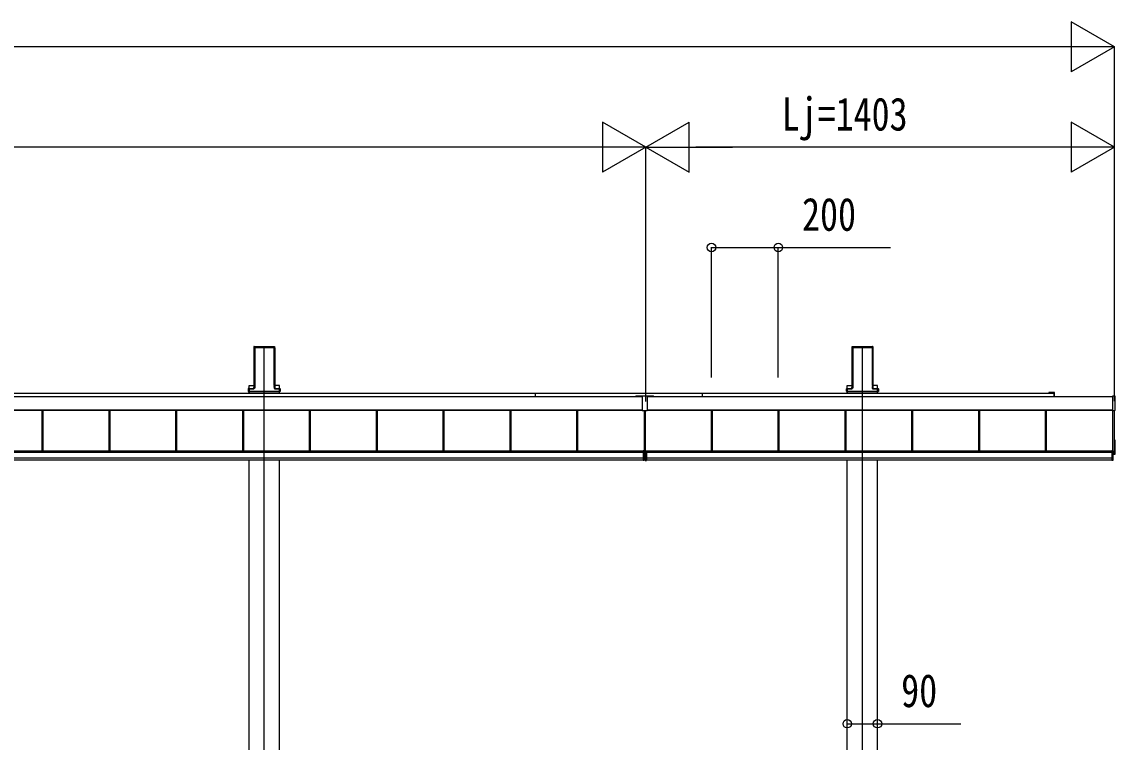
# Model space of a CAD drawing. Units: millimetres, scale not verified. Extents: x -12615 to 12615, y -8910 to 8910.
# Drawn here: x -65 to 3207, y -3859 to -1704 of the extents above; entities that cross this region are included whole.
import ezdxf
from ezdxf.enums import TextEntityAlignment as Align

# ---------------------------------------------------------------- set-up
doc = ezdxf.new("R2010")
doc.units = ezdxf.units.MM
doc.header["$LTSCALE"] = 50
for name, color, linetype in [('0-3_YKK_12', 2, 'Continuous'), ('0-4_YKK_13', 4, 'Continuous'), ('0-5_YKK_A1', 4, 'Continuous'), ('0-6_YKK_D', 6, 'Continuous')]:
    doc.layers.add(name, color=color, linetype=linetype)
doc.styles.add('ＭＳ ゴシック', font='')
doc.styles.get('ＭＳ ゴシック').set_extended_font_data('MS Gothic')

msp = doc.modelspace()

# ---------------------------------------------------------------- linework, layer by layer
at = {"layer": '0-3_YKK_12'}
for p, q in [((660.28, -5965), (660.28, -2676.41)), ((2450.28, -5965), (2450.28, -2676.41))]:
    msp.add_line(p, q, dxfattribs=at)
at = {"layer": '0-4_YKK_13'}
for p, q in [((1472.28, -2825.33), (1472.28, -2814.86)), ((1472.28, -2814.86), (1972.28, -2814.86)), ((1772.28, -2823.43), (1772.28, -2825.43)), ((1772.28, -2823.43), (1825.28, -2823.43)), ((1772.28, -2825.43), (1791.28, -2825.43)), ((1791.28, -2825.43), (1791.28, -2868.43)), ((1806.28, -2825.43), (1806.28, -2868.43)), ((1806.28, -2825.43), (1825.28, -2825.43)), ((1825.28, -2825.43), (1825.28, -2823.43)), ((1972.28, -2825.33), (1972.28, -2814.86)), ((1806.28, -2868.43), (1791.28, -2868.43))]:
    msp.add_line(p, q, dxfattribs=at)
at = {"layer": '0-5_YKK_A1'}
for p, q in [((629.03, -2681.76), (629.03, -2798.43)), ((629.39, -2675.91), (629.04, -2681.41)), ((629.83, -2676.38), (629.39, -2675.91)), ((629.89, -2675.44), (631.93, -2675.44)), ((629.89, -2675.44), (630.33, -2675.91)), ((629.9, -2792.38), (629.9, -2677.26)), ((630.4, -2676.94), (630.4, -2792.06)), ((632.24, -2675.77), (631.93, -2675.44)), ((632.24, -2675.77), (688.32, -2675.77)), ((632.78, -2678.91), (687.78, -2678.91)), ((632.78, -2800.27), (632.78, -2678.91)), ((688.32, -2675.77), (688.63, -2675.44)), ((688.63, -2675.44), (690.67, -2675.44)), ((690.15, -2792.06), (690.15, -2676.94)), ((690.23, -2675.91), (690.67, -2675.44)), ((690.65, -2677.26), (690.65, -2792.38)), ((691.16, -2675.91), (690.72, -2676.38)), ((691.16, -2675.91), (691.51, -2681.41)), ((691.53, -2681.76), (691.53, -2798.43)), ((2419.03, -2681.76), (2419.03, -2798.43)), ((2419.39, -2675.91), (2419.04, -2681.41)), ((2419.83, -2676.38), (2419.39, -2675.91)), ((2419.89, -2675.44), (2421.93, -2675.44)), ((2419.89, -2675.44), (2420.33, -2675.91)), ((2419.9, -2792.38), (2419.9, -2677.26)), ((2420.4, -2676.94), (2420.4, -2792.06)), ((2422.24, -2675.77), (2421.93, -2675.44)), ((2422.24, -2675.77), (2478.32, -2675.77)), ((2422.78, -2678.91), (2477.78, -2678.91)), ((2422.78, -2800.27), (2422.78, -2678.91)), ((2478.32, -2675.77), (2478.63, -2675.44)), ((2478.63, -2675.44), (2480.67, -2675.44)), ((2480.15, -2792.06), (2480.15, -2676.94)), ((2480.23, -2675.91), (2480.67, -2675.44)), ((2480.65, -2677.26), (2480.65, -2792.38)), ((2481.16, -2675.91), (2480.72, -2676.38)), ((2481.16, -2675.91), (2481.51, -2681.41)), ((2481.53, -2681.76), (2481.53, -2798.43)), ((612.4, -2809.68), (612.87, -2809.68)), ((612.41, -2809.18), (612.41, -2809.68)), ((612.87, -2809.18), (612.87, -2802.3)), ((614.87, -2809.18), (612.87, -2809.18)), ((612.87, -2809.18), (612.87, -2809.68)), ((614.87, -2809.68), (612.87, -2809.68)), ((612.9, -2801.34), (627.92, -2801.34)), ((614.87, -2802.39), (614.87, -2809.18)), ((628.44, -2802.39), (614.87, -2802.39)), ((614.87, -2809.18), (705.68, -2809.18)), ((614.87, -2809.18), (614.87, -2809.68)), ((614.87, -2809.68), (705.68, -2809.68)), ((615.08, -2792), (629.03, -2792)), ((615.08, -2801.34), (615.08, -2792)), ((615.08, -2815.36), (615.08, -2809.68)), ((615.28, -2809.68), (615.28, -2815.36)), ((616.28, -2809.34), (704.28, -2809.34)), ((629.01, -2798.79), (628.91, -2800.4)), ((629.44, -2800.95), (629.81, -2794.86)), ((630.31, -2794.89), (629.94, -2800.98)), ((690.62, -2800.98), (690.24, -2794.89)), ((690.74, -2794.86), (691.11, -2800.95)), ((705.48, -2792), (691.53, -2792)), ((691.54, -2798.79), (691.64, -2800.4)), ((692.11, -2801.89), (705.68, -2801.89)), ((705.68, -2802.39), (692.11, -2802.39)), ((692.63, -2801.34), (707.65, -2801.34)), ((705.28, -2809.68), (705.28, -2815.36)), ((705.48, -2801.34), (705.48, -2792)), ((705.48, -2815.36), (705.48, -2809.68)), ((705.68, -2801.89), (705.68, -2802.39)), ((705.68, -2809.18), (705.68, -2802.39)), ((707.68, -2809.18), (705.68, -2809.18)), ((707.68, -2809.68), (705.68, -2809.68)), ((705.69, -2809.18), (705.69, -2809.68)), ((707.68, -2802.3), (707.68, -2809.18)), ((707.68, -2809.18), (707.68, -2809.68)), ((708.15, -2809.68), (707.68, -2809.68)), ((708.15, -2809.18), (708.15, -2809.68)), ((2402.4, -2809.68), (2402.87, -2809.68)), ((2402.41, -2809.18), (2402.41, -2809.68)), ((2402.87, -2809.18), (2402.87, -2802.3)), ((2404.87, -2809.18), (2402.87, -2809.18)), ((2402.87, -2809.18), (2402.87, -2809.68)), ((2404.87, -2809.68), (2402.87, -2809.68)), ((2402.9, -2801.34), (2417.92, -2801.34)), ((2404.87, -2802.39), (2404.87, -2809.18)), ((2418.44, -2802.39), (2404.87, -2802.39)), ((2404.87, -2809.18), (2495.68, -2809.18)), ((2404.87, -2809.18), (2404.87, -2809.68)), ((2404.87, -2809.68), (2495.68, -2809.68)), ((2405.08, -2792), (2419.03, -2792)), ((2405.08, -2801.34), (2405.08, -2792)), ((2405.08, -2815.36), (2405.08, -2809.68)), ((2405.28, -2809.68), (2405.28, -2815.36)), ((2406.28, -2809.34), (2494.28, -2809.34)), ((2419.01, -2798.79), (2418.91, -2800.4)), ((2419.44, -2800.95), (2419.81, -2794.86)), ((2420.31, -2794.89), (2419.94, -2800.98)), ((2480.62, -2800.98), (2480.24, -2794.89)), ((2480.74, -2794.86), (2481.11, -2800.95)), ((2495.48, -2792), (2481.53, -2792)), ((2481.54, -2798.79), (2481.64, -2800.4)), ((2482.11, -2801.89), (2495.68, -2801.89)), ((2495.68, -2802.39), (2482.11, -2802.39)), ((2482.63, -2801.34), (2497.65, -2801.34)), ((2495.28, -2809.68), (2495.28, -2815.36)), ((2495.48, -2801.34), (2495.48, -2792)), ((2495.48, -2815.36), (2495.48, -2809.68)), ((2495.68, -2801.89), (2495.68, -2802.39)), ((2495.68, -2809.18), (2495.68, -2802.39)), ((2497.68, -2809.18), (2495.68, -2809.18)), ((2497.68, -2809.68), (2495.68, -2809.68)), ((2495.69, -2809.18), (2495.69, -2809.68)), ((2497.68, -2802.3), (2497.68, -2809.18)), ((2497.68, -2809.18), (2497.68, -2809.68)), ((2498.15, -2809.68), (2497.68, -2809.68)), ((2498.15, -2809.18), (2498.15, -2809.68)), ((3014.82, -2812.86), (3009.53, -2812.86)), ((3023.28, -2812.86), (3015.73, -2812.86)), ((-3601.22, -2825.33), (1772.28, -2825.33)), ((-3425.72, -2815.36), (1472.28, -2815.36)), ((1825.28, -2825.33), (3198.78, -2825.33)), ((1972.28, -2815.36), (3009.53, -2815.36)), ((3009.53, -2815.36), (3022.98, -2815.36)), ((3023.28, -2815.66), (3023.28, -2825.33)), ((3025.78, -2825.33), (3025.78, -2815.36)), ((3206.78, -2865.77), (3206.78, -2824.75)), ((-3601.22, -2865.27), (1791.28, -2865.27)), ((-3601.22, -2865.51), (1791.28, -2865.51)), ((-4.22, -2987.7), (-4.22, -2865.51)), ((-1.62, -2987.7), (-1.62, -2865.51)), ((-1.22, -2987.7), (-1.22, -2865.51)), ((195.78, -2987.7), (195.78, -2865.51)), ((198.38, -2987.7), (198.38, -2865.51)), ((198.78, -2987.7), (198.78, -2865.51)), ((395.78, -2987.7), (395.78, -2865.51)), ((398.38, -2987.7), (398.38, -2865.51)), ((398.78, -2987.7), (398.78, -2865.51)), ((595.78, -2987.7), (595.78, -2865.51)), ((598.38, -2987.7), (598.38, -2865.51)), ((598.78, -2987.7), (598.78, -2865.51)), ((795.78, -2987.7), (795.78, -2865.51)), ((798.38, -2987.7), (798.38, -2865.51)), ((798.78, -2987.7), (798.78, -2865.51)), ((995.78, -2987.7), (995.78, -2865.51)), ((998.38, -2987.7), (998.38, -2865.51)), ((998.78, -2987.7), (998.78, -2865.51)), ((1195.78, -2987.7), (1195.78, -2865.51)), ((1198.38, -2987.7), (1198.38, -2865.51)), ((1198.78, -2987.7), (1198.78, -2865.51)), ((1395.78, -2987.7), (1395.78, -2865.51)), ((1398.38, -2987.7), (1398.38, -2865.51)), ((1398.78, -2987.7), (1398.78, -2865.51)), ((1595.78, -2987.7), (1595.78, -2865.51)), ((1598.38, -2987.7), (1598.38, -2865.51)), ((1598.78, -2987.7), (1598.78, -2865.51)), ((1797.28, -2868.43), (1797.28, -2987.44)), ((1797.48, -2868.43), (1797.48, -2987.44)), ((1799.99, -2868.43), (1799.99, -2987.44)), ((1800.28, -2868.43), (1800.28, -2987.44)), ((1806.28, -2865.27), (3198.78, -2865.27)), ((1806.28, -2865.51), (3198.78, -2865.51)), ((1998.78, -2987.7), (1998.78, -2865.51)), ((2001.78, -2987.7), (2001.78, -2865.51)), ((2198.78, -2987.7), (2198.78, -2865.51)), ((2201.38, -2987.7), (2201.38, -2865.51)), ((2201.78, -2987.7), (2201.78, -2865.51)), ((2398.78, -2987.7), (2398.78, -2865.51)), ((2401.38, -2987.7), (2401.38, -2865.51)), ((2401.78, -2987.7), (2401.78, -2865.51)), ((2598.78, -2987.7), (2598.78, -2865.51)), ((2601.38, -2987.7), (2601.38, -2865.51)), ((2601.78, -2987.7), (2601.78, -2865.51)), ((2798.78, -2987.7), (2798.78, -2865.51)), ((2801.38, -2987.7), (2801.38, -2865.51)), ((2801.78, -2987.7), (2801.78, -2865.51)), ((2998.78, -2987.7), (2998.78, -2865.51)), ((3001.38, -2987.7), (3001.38, -2865.51)), ((3001.78, -2987.7), (3001.78, -2865.51)), ((3198.78, -2866.54), (3198.78, -2867.04)), ((3198.78, -2867.04), (3206.31, -2866.58)), ((3200.28, -3014.97), (3200.28, -2866.95)), ((3205.28, -2996.94), (3205.28, -2866.64)), ((3206.31, -2955.8), (3205.28, -2955.73)), ((3206.78, -2997.32), (3206.78, -2956.29)), ((-3599.22, -2987.7), (1793.78, -2987.7)), ((-3599.22, -2989.71), (1793.78, -2989.71)), ((-3599.22, -2991.51), (1793.78, -2991.51)), ((-3599.22, -2991.51), (1793.78, -2991.51)), ((-3599.22, -3008.48), (1793.78, -3008.48)), ((1797.28, -2987.44), (1793.78, -2987.44)), ((1797.28, -3009.88), (1793.78, -3009.88)), ((1797.48, -2987.44), (1799.99, -2987.44)), ((1800.28, -2987.44), (1803.78, -2987.44)), ((1800.28, -3009.88), (1803.78, -3009.88)), ((1803.78, -2987.7), (3196.78, -2987.7)), ((1803.78, -2989.71), (3196.78, -2989.71)), ((1803.78, -2991.51), (3196.78, -2991.51)), ((1803.78, -2991.51), (3196.78, -2991.51)), ((1803.78, -3008.48), (3196.78, -3008.48)), ((3200.28, -2987.44), (3196.78, -2987.44)), ((3200.28, -3009.88), (3196.78, -3009.88)), ((3205.28, -2996.94), (3200.28, -2996.94)), ((3200.28, -2998.49), (3206.31, -2998.13)), ((-3599.22, -3014.97), (1793.78, -3014.97)), ((615.08, -5765), (615.08, -3014.97)), ((705.48, -5765), (705.48, -3014.97)), ((1797.28, -3016.5), (1793.78, -3016.5)), ((1800.28, -3016.5), (1803.78, -3016.5)), ((1803.78, -3014.97), (3196.78, -3014.97)), ((2405.08, -5765), (2405.08, -3014.97)), ((2495.48, -5765), (2495.48, -3014.97)), ((3200.28, -3016.5), (3196.78, -3016.5))]:
    msp.add_line(p, q, dxfattribs=at)
for points in [[(612.4, -2801.83), (612.4, -2809.18), (612.87, -2809.18)], [(614.87, -2802.39), (614.87, -2801.89), (628.44, -2801.89)], [(708.15, -2801.83), (708.15, -2809.18), (707.68, -2809.18)], [(2402.4, -2801.83), (2402.4, -2809.18), (2402.87, -2809.18)], [(2404.87, -2802.39), (2404.87, -2801.89), (2418.44, -2801.89)], [(2498.15, -2801.83), (2498.15, -2809.18), (2497.68, -2809.18)], [(3206.31, -2824.25), (3198.78, -2823.79), (3198.78, -2824.29), (3198.78, -2866.54)], [(1793.78, -2987.44), (1793.78, -3009.88), (1793.78, -3016.5)], [(1794.28, -2987.44), (1794.28, -3009.88), (1794.28, -3016.5)], [(1797.28, -2987.44), (1797.28, -3009.88), (1797.28, -3016.5)], [(1800.28, -2987.44), (1800.28, -3009.88), (1800.28, -3016.5)], [(1803.28, -2987.44), (1803.28, -3009.88), (1803.28, -3016.5)], [(1803.78, -2987.44), (1803.78, -3009.88), (1803.78, -3016.5)], [(3196.78, -2987.44), (3196.78, -3009.88), (3196.78, -3016.5)], [(3197.28, -2987.44), (3197.28, -3009.88), (3197.28, -3016.5)], [(3200.28, -2987.44), (3200.28, -3009.88), (3200.28, -3016.5)]]:
    msp.add_lwpolyline(points, dxfattribs=at)
for centre, radius, start, end in [((613.37, -2802.3), 0.501, 90.24971, 179.75029), ((707.18, -2802.3), 0.501, 0.24971, 89.75029), ((2403.37, -2802.3), 0.501, 90.24971, 179.75029), ((2497.18, -2802.3), 0.501, 0.24971, 89.75029), ((3009.53, -2814.11), 1.25, 90, 270), ((3014.82, -2813.06), 0.2, 23.57818, 90), ((3015.28, -2812.86), 0.3, 203.57818, 336.42182), ((3015.73, -2813.06), 0.2, 90, 156.42182), ((3023.28, -2815.36), 2.5, 0, 90), ((3022.98, -2815.66), 0.3, 0, 90), ((3206.28, -2824.75), 0.497, 0.05228, 86.83056), ((3205.9, -2865.81), 0.873, 297.46207, 2.25858), ((3206.28, -2956.29), 0.497, 0.05228, 86.83056), ((3205.9, -2997.35), 0.873, 297.46207, 2.25858)]:
    msp.add_arc(centre, radius, start, end, dxfattribs=at)
for centre, major_axis, ratio, start_param, end_param in [((629.07, -2681.41), (0.031, 0.5), 0.061627, 1.5746234, 2.3600215), ((629.89, -2675.95), (0.346, -0.364), 0.996462, 2.3838095, 3.8892836), ((629.6, -2679.41), (0.22, 3.04), 0.070684, 5.5043854, 6.2286971), ((630.1, -2679.44), (0.22, 3.54), 0.060877, 5.5025319, 6.2268436), ((690.45, -2679.44), (-0.22, 3.54), 0.060877, 0.0563417, 0.7806534), ((690.95, -2679.41), (-0.22, 3.04), 0.070684, 0.0544883, 0.7787999), ((690.66, -2675.95), (-0.346, -0.364), 0.996462, 2.3939017, 3.8993758), ((691.48, -2681.41), (-0.031, 0.5), 0.061627, 3.9231638, 4.7085619), ((2419.07, -2681.41), (0.031, 0.5), 0.061627, 1.5746234, 2.3600215), ((2419.89, -2675.95), (0.346, -0.364), 0.996462, 2.3838095, 3.8892836), ((2419.6, -2679.41), (0.22, 3.04), 0.070684, 5.5043854, 6.2286971), ((2420.1, -2679.44), (0.22, 3.54), 0.060877, 5.5025319, 6.2268436), ((2480.45, -2679.44), (-0.22, 3.54), 0.060877, 0.0563417, 0.7806534), ((2480.95, -2679.41), (-0.22, 3.04), 0.070684, 0.0544883, 0.7787999), ((2480.66, -2675.95), (-0.346, -0.364), 0.996462, 2.3939017, 3.8993758), ((2481.48, -2681.41), (-0.031, 0.5), 0.061627, 3.9231638, 4.7085619), ((612.91, -2801.84), (0.355, -0.355), 0.99628, 2.358058, 3.9251274), ((614.87, -2802.3), (2, 0), 0.045872, 3.2026792, 4.712389), ((614.87, -2801.8), (1.5, 0), 0.061163, 3.2026792, 4.712389), ((627.91, -2800.33), (0.691, -0.728), 0.996462, 5.5254021, 7.0308762), ((628.44, -2800.88), (-0.693, 0.73), 0.992955, 2.3838095, 3.8892836), ((628.44, -2800.88), (1.04, -1.09), 0.996462, 5.5254021, 7.0308762), ((628.98, -2798.79), (0.031, 0.5), 0.061627, 4.716216, 5.5016142), ((629.6, -2794.86), (0.22, 3.5), 0.061627, 4.716216, 5.5016142), ((630.1, -2794.89), (0.22, 4), 0.053972, 4.7153191, 5.5007173), ((690.46, -2794.89), (-0.22, 4), 0.053972, 0.782468, 1.5678662), ((692.12, -2800.88), (-1.04, -1.09), 0.996462, 5.5354944, 7.0409685), ((690.95, -2794.86), (-0.22, 3.5), 0.061627, 0.7815711, 1.5669693), ((692.12, -2800.88), (0.693, 0.73), 0.992955, 2.3939017, 3.8993758), ((691.57, -2798.79), (-0.031, 0.5), 0.061627, 0.7815711, 1.5669693), ((692.64, -2800.33), (-0.691, -0.728), 0.996462, 5.5354944, 7.0409685), ((705.68, -2801.8), (1.5, 0), 0.061163, 4.712389, 6.2220988), ((705.68, -2802.3), (2, 0), 0.045872, 4.712389, 6.2220988), ((707.65, -2801.84), (-0.355, -0.355), 0.99628, 2.358058, 3.9251274), ((2402.91, -2801.84), (0.355, -0.355), 0.99628, 2.358058, 3.9251274), ((2404.87, -2802.3), (2, 0), 0.045872, 3.2026792, 4.712389), ((2404.87, -2801.8), (1.5, 0), 0.061163, 3.2026792, 4.712389), ((2417.91, -2800.33), (0.691, -0.728), 0.996462, 5.5254021, 7.0308762), ((2418.44, -2800.88), (-0.693, 0.73), 0.992955, 2.3838095, 3.8892836), ((2418.44, -2800.88), (1.04, -1.09), 0.996462, 5.5254021, 7.0308762), ((2418.98, -2798.79), (0.031, 0.5), 0.061627, 4.716216, 5.5016142), ((2419.6, -2794.86), (0.22, 3.5), 0.061627, 4.716216, 5.5016142), ((2420.1, -2794.89), (0.22, 4), 0.053972, 4.7153191, 5.5007173), ((2480.46, -2794.89), (-0.22, 4), 0.053972, 0.782468, 1.5678662), ((2482.12, -2800.88), (-1.04, -1.09), 0.996462, 5.5354944, 7.0409685), ((2480.95, -2794.86), (-0.22, 3.5), 0.061627, 0.7815711, 1.5669693), ((2482.12, -2800.88), (0.693, 0.73), 0.992955, 2.3939017, 3.8993758), ((2481.57, -2798.79), (-0.031, 0.5), 0.061627, 0.7815711, 1.5669693), ((2482.64, -2800.33), (-0.691, -0.728), 0.996462, 5.5354944, 7.0409685), ((2495.68, -2801.8), (1.5, 0), 0.061163, 4.712389, 6.2220988), ((2495.68, -2802.3), (2, 0), 0.045872, 4.712389, 6.2220988), ((2497.65, -2801.84), (-0.355, -0.355), 0.99628, 2.358058, 3.9251274)]:
    msp.add_ellipse(centre, major_axis=major_axis, ratio=ratio, start_param=start_param, end_param=end_param, dxfattribs=at)
at = {"layer": '0-6_YKK_D'}
for p, q in [((3205.28, -1778.91), (3075.37, -1703.91)), ((3075.37, -1703.91), (3075.37, -1853.91)), ((3055.28, -1778.91), (-3457.72, -1778.91)), ((3205.28, -1778.91), (2945.47, -1778.91)), ((3205.28, -1778.91), (3075.37, -1853.91)), ((3205.28, -2839.08), (3205.28, -1777.91)), ((1802.28, -2078.91), (1672.37, -2003.91)), ((1672.37, -2003.91), (1672.37, -2153.91)), ((1802.28, -2078.91), (1932.18, -2003.91)), ((1932.18, -2153.91), (1932.18, -2003.91)), ((3205.28, -2078.91), (3075.37, -2003.91)), ((3075.37, -2003.91), (3075.37, -2153.91)), ((1652.28, -2078.91), (-3457.72, -2078.91)), ((1802.28, -2078.91), (1542.47, -2078.91)), ((1802.28, -2078.91), (1672.37, -2153.91)), ((1802.28, -2807.68), (1802.28, -2077.91)), ((1802.28, -2840.08), (1802.28, -2077.91)), ((1802.28, -2078.91), (1932.18, -2153.91)), ((1802.28, -2078.91), (2062.08, -2078.91)), ((3055.28, -2078.91), (1952.28, -2078.91)), ((3205.28, -2078.91), (2945.47, -2078.91)), ((3205.28, -2078.91), (3075.37, -2153.91)), ((3205.28, -2824.93), (3205.28, -2077.91)), ((1998.78, -2768.59), (1998.78, -2377.91)), ((2198.78, -2768.59), (2198.78, -2377.91))]:
    msp.add_line(p, q, dxfattribs=at)
for points in [[(1998.78, -2378.91), (2198.78, -2378.91), (2534.58, -2378.91)], [(2405.08, -3804.37), (2495.48, -3804.37), (2744.88, -3804.37)]]:
    msp.add_lwpolyline(points, dxfattribs=at)
for centre in [(1998.78, -2378.91), (2198.78, -2378.91), (2405.08, -3804.37), (2495.48, -3804.37)]:
    msp.add_circle(centre, 12.75, dxfattribs=at)

# ---------------------------------------------------------------- texts
at = {"layer": '0-6_YKK_D', "style": 'ＭＳ ゴシック', "width": 0.8}
for s, p in [('Lj=1403', (2208.58, -2058.91)), ('200', (2269.78, -2358.91)), ('90', (2566.48, -3784.37))]:
    msp.add_text(s, height=98.97, dxfattribs=at).set_placement(p, align=Align.BOTTOM_LEFT)

doc.saveas('drawing.dxf')
